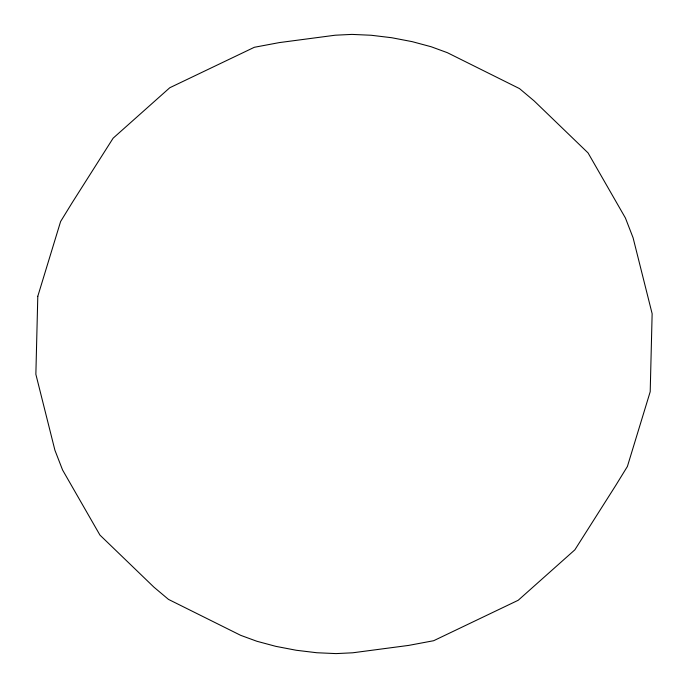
<?xml version="1.0" encoding="UTF-8"?>
<svg xmlns="http://www.w3.org/2000/svg" width="688" height="688" viewBox="0 0 688 688"><rect width="100%" height="100%" fill="white"/><g stroke="black" fill="none" stroke-linecap="round" stroke-linejoin="round"><path stroke-width="1.03" d="M37.797 296.287L35.862 374.298L54.92 450.244L62.582 469.999L99.941 535.083L153.923 587.148L168.483 599.394L240.662 635.325L256.83 641.25L275.785 646.342L296.244 650.263L316.807 652.74L336.079 653.6L352.746 652.792L408.689 645.404L433.655 640.717L518.219 600.263L574.867 549.824L615.786 485.367L627.396 466.473L650.203 391.713L652.138 313.702L633.08 237.756L625.418 218.001L588.059 152.917L534.077 100.852L519.517 88.606L447.338 52.675L431.17 46.75L412.215 41.658L391.756 37.737L371.193 35.26L351.921 34.4L335.254 35.208L279.311 42.596L254.345 47.283L169.781 87.737L113.133 138.176L72.214 202.633L60.604 221.527L37.797 296.287"/></g></svg>
